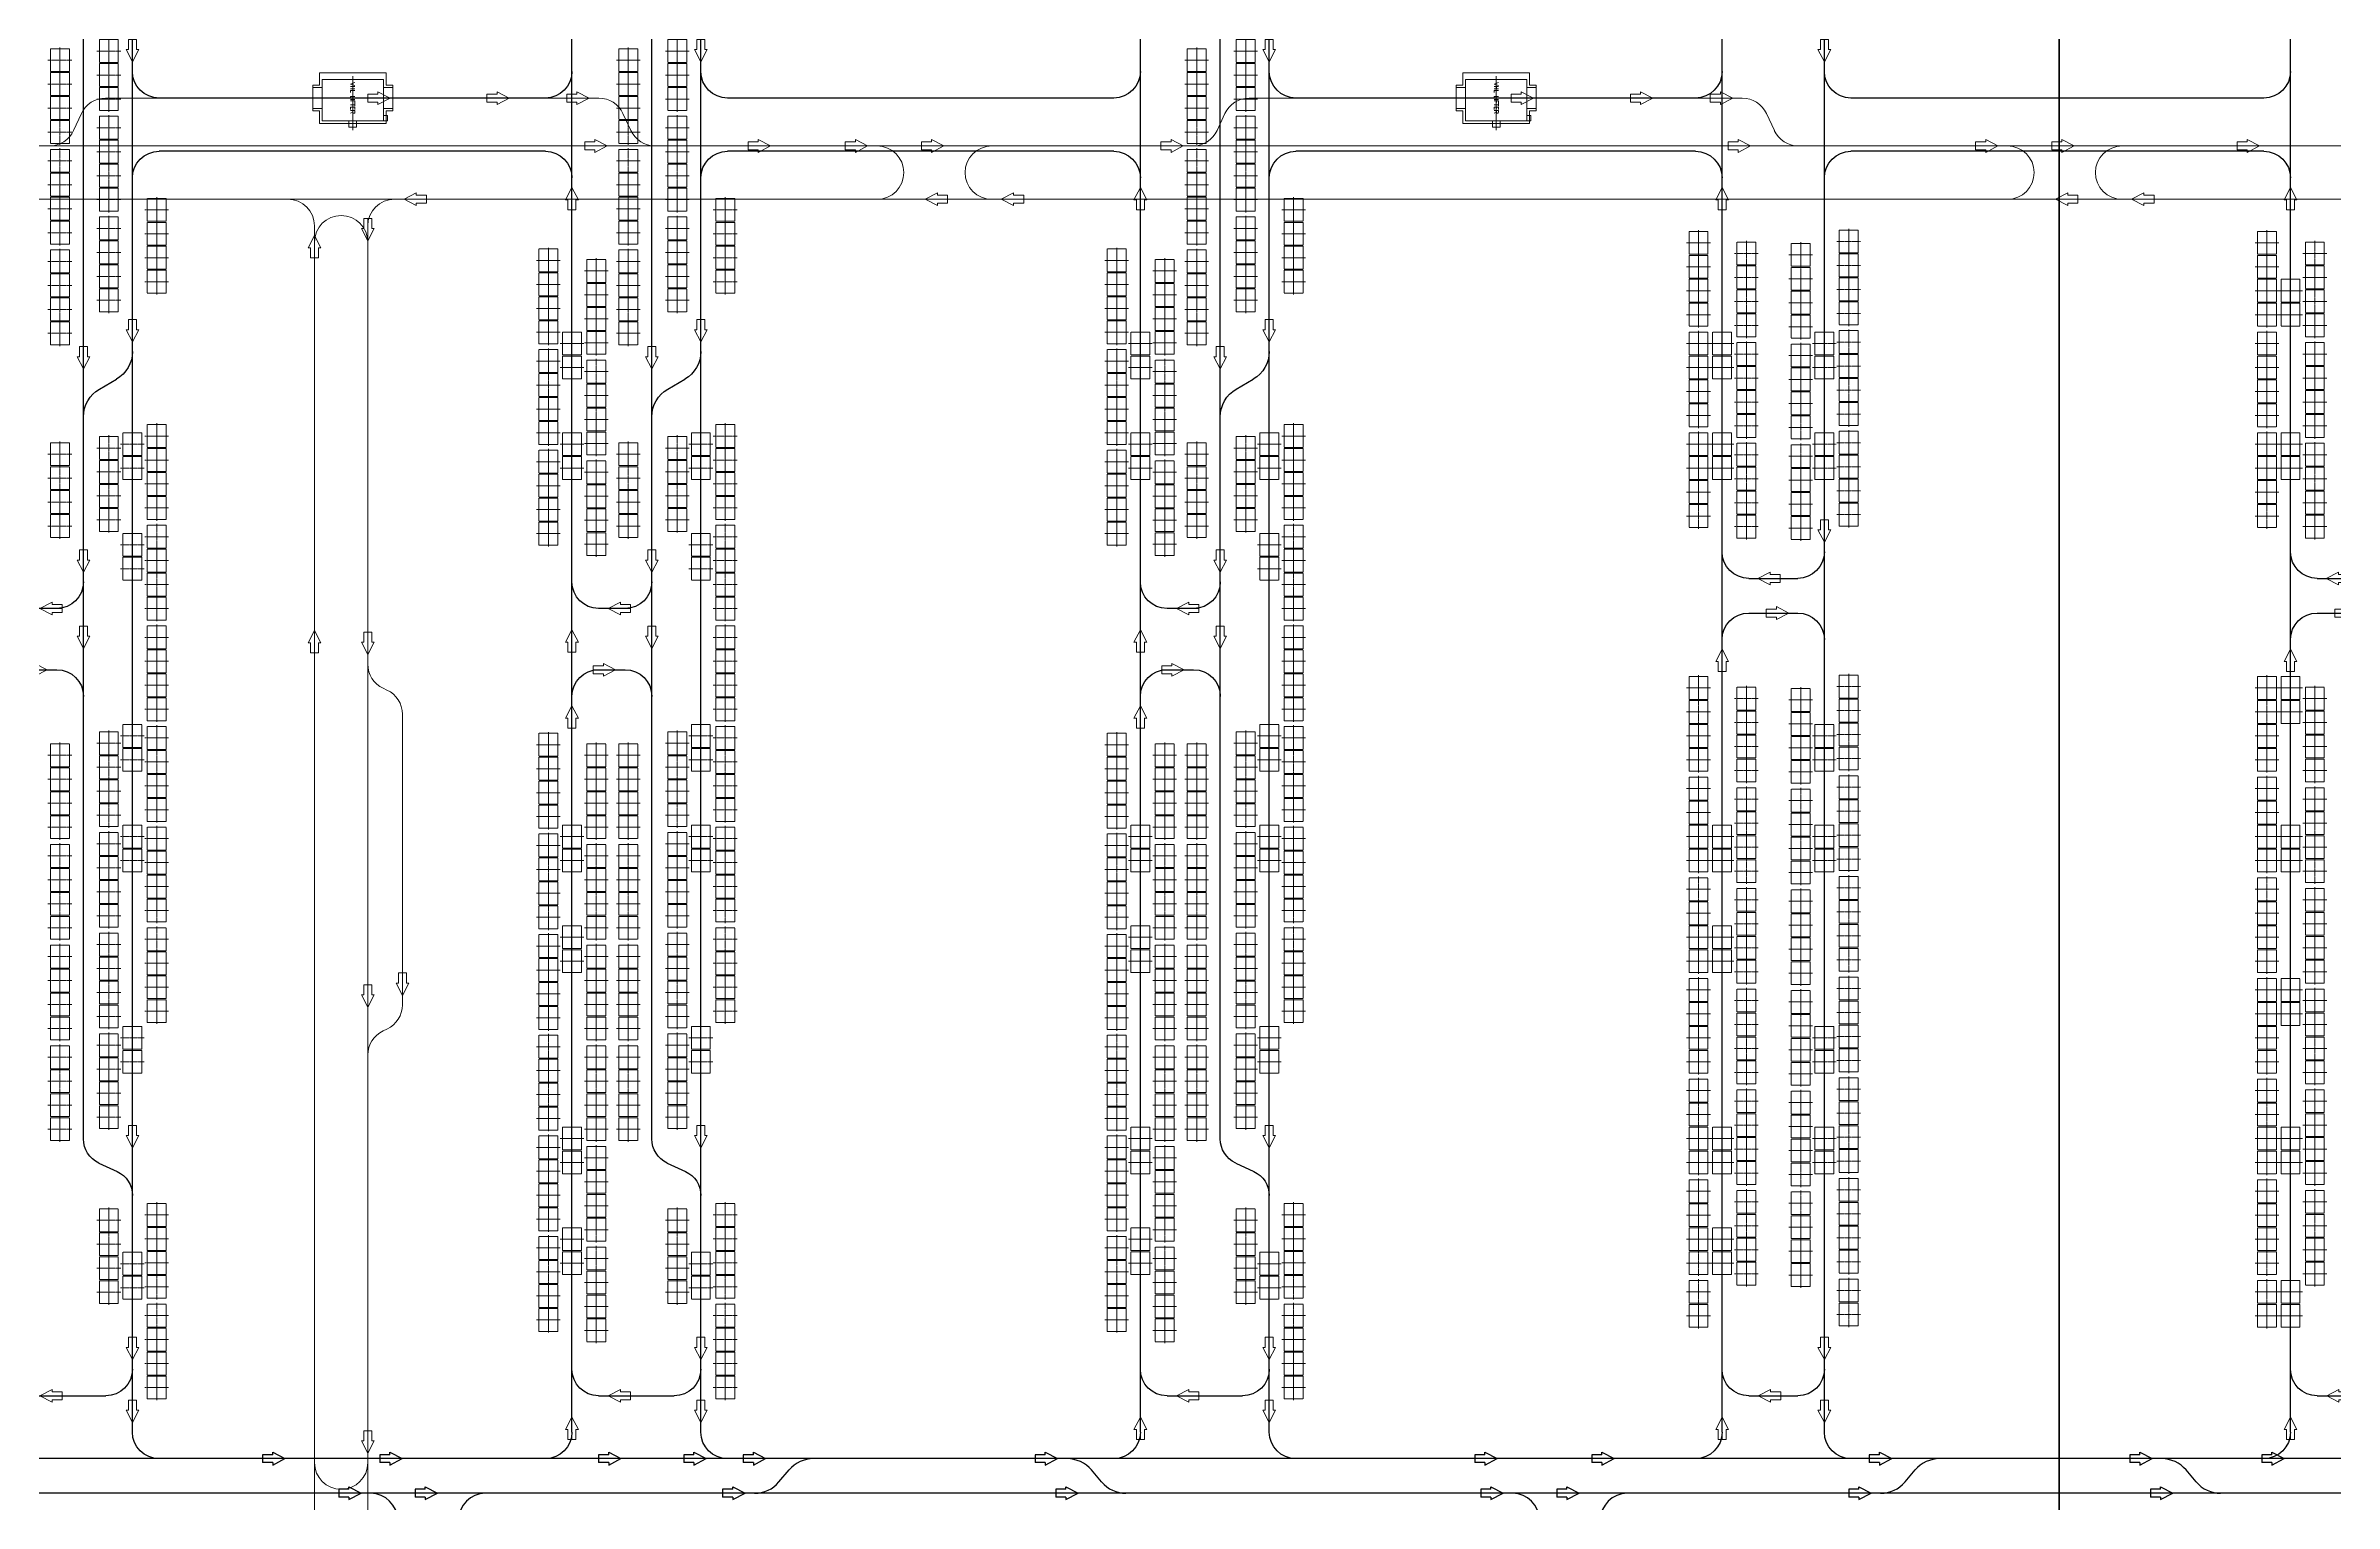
# Model space of a CAD drawing. Header units: millimetres. Extents: x -128 to 670218, y 27186 to 149492.
# Drawn here: x 97177 to 140148, y 80349 to 107718 of the extents above; entities that cross this region are included whole.
import ezdxf
from ezdxf.enums import TextEntityAlignment as Align

# ---------------------------------------------------------------- set-up
doc = ezdxf.new("R2010")
doc.units = ezdxf.units.MM
for name, pattern in [('ACAD_ISO08W100', [36, 24, -3, 6, -3]), ('AM_ISO08W050', [18, 12, -1.5, 3, -1.5]), ('XAT-M16_6F_EQ Layout_20211120$0$ACAD_ISO08W100', [36, 24, -3, 6, -3])]:
    doc.linetypes.add(name, pattern=pattern)
for name, color, linetype, lineweight in [('_CLINE', 4, 'XAT-M16_6F_EQ Layout_20211120$0$ACAD_ISO08W100', 9), ('CL', 4, 'Continuous', 9), ('CLINE', 4, 'ACAD_ISO08W100', 9), ('DIRECT', 40, 'Continuous', 9), ('LINE_EQ', 4, 'AM_ISO08W050', 20), ('LINE_STB', 151, 'Continuous', 30), ('Rail Block(Upper)', 191, 'Continuous', 18), ('Rail_H6022(Upper)', 6, 'Continuous', 18), ('TXT', 3, 'Continuous', 9), ('ZONE', 8, 'Continuous', 9)]:
    doc.layers.add(name, color=color, linetype=linetype, lineweight=lineweight)
doc.layers.add('Rail_H4822(Lower)', color=7, linetype='Continuous')
doc.styles.add('CF-FNT', font='romans.shx', dxfattribs={"width": 0.85, "bigfont": 'bigfont.shx'})

# ---------------------------------------------------------------- blocks, each defined once
blk = doc.blocks.new('*U3')
at = {"color": 0, "linetype": 'ByBlock'}
for p, q in [((-120, -230), (0, 0)), ((0, 0), (0, -420)), ((120, -230), (0, 0)), ((-75, -230), (-120, -230)), ((-75, -230), (-75, -420)), ((75, -420), (-75, -420)), ((75, -230), (75, -420)), ((75, -230), (120, -230))]:
    blk.add_line(p, q, dxfattribs=at)
blk = doc.blocks.new('A$C31676947')
at = {"layer": 'Rail_H4822(Lower)'}
for p, q in [((500, 47250), (500, 500)), ((2420, 47250), (2420, 500)), ((1000, 46570), (1920, 46570)), ((1000, 31870), (1920, 31870)), ((1000, 31220), (1920, 31220)), ((1000, 16520), (1920, 16520)), ((1000, 15870), (1920, 15870)), ((1000, 1180), (1920, 1180))]:
    blk.add_line(p, q, dxfattribs=at)
for centre, start, end in [((0, 47250), 0, 90), ((2920, 47250), 90, 180), ((1000, 46070), 90, 180), ((1920, 46070), 0, 90), ((1000, 32370), 180, 270), ((1920, 32370), 270, 0), ((1000, 30720), 90, 180), ((1920, 30720), 0, 90), ((0, 23700), 270, 0), ((2920, 23700), 180, 270), ((0, 21700), 0, 90), ((2920, 21700), 90, 180), ((1000, 17020), 180, 270), ((1920, 17020), 270, 0), ((1000, 15370), 90, 180), ((1920, 15370), 0, 90), ((1000, 1680), 180, 270), ((1920, 1680), 270, 0), ((0, 500), 270, 0), ((2920, 500), 180, 270)]:
    blk.add_arc(centre, 500, start, end, dxfattribs=at)
at = {"layer": 'DIRECT'}
for p, rotation in [((500, 46970), 180), ((1180, 46570), 89.99999999999999), ((500, 32550), 180), ((500, 23880), 180), ((500, 17200), 180), ((500, 1860), 180), ((1740, 1180), 270), ((500, 680), 180)]:
    blk.add_blockref('*U3', p, dxfattribs=dict(at, rotation=rotation))
for p in [(2420, 47070), (2420, 45890), (2420, 30540), (2420, 21520), (2420, 15190), (2420, 780)]:
    blk.add_blockref('*U3', p, dxfattribs=at)
at = {"layer": 'DIRECT', "lineweight": -2}
for p, rotation in [((1750, 31870), 270), ((1170, 31220), 89.99999999999999), ((1750, 16520), 270), ((1170, 15870), 89.99999999999999)]:
    blk.add_blockref('*U3', p, dxfattribs=dict(at, rotation=rotation))
blk = doc.blocks.new('A$Ca08771bd')
at = {"layer": 'Rail_H4822(Lower)'}
for p, q in [((500, 47250), (500, 500)), ((2920, 47250), (2920, 500)), ((1000, 46570), (2420, 46570)), ((2290, 42199), (2630, 42357)), ((2000, 41745), (2000, 6005)), ((1000, 32935), (1500, 32935)), ((1500, 31785), (1000, 31785)), ((2300, 27664), (2620, 27480)), ((2300, 17736), (2620, 17920)), ((1000, 13615), (1500, 13615)), ((1500, 12465), (1000, 12465)), ((2290, 5552), (2630, 5394)), ((1000, 1180), (2420, 1180))]:
    blk.add_line(p, q, dxfattribs=at)
for centre, radius, start, end in [((0, 47250), 500, 0, 90), ((3420, 47250), 500, 90, 180), ((1000, 46070), 500, 90, 180), ((2420, 46070), 500, 0, 90), ((2420, 42811), 500, 294.8882, 0), ((2500, 41745), 500, 114.8882, 180), ((1000, 33435), 500, 180, 270), ((1500, 33435), 500, 270, 0), ((1000, 31285), 500, 90, 180), ((1500, 31285), 500, 0, 90), ((2600, 28184), 600, 180, 240), ((2320, 26960), 600, 0, 60), ((0, 23700), 500, 270, 0), ((3420, 23700), 500, 180, 270), ((0, 21700), 500, 0, 90), ((3420, 21700), 500, 90, 180), ((2320, 18440), 600, 300, 0), ((2600, 17216), 600, 120, 180), ((1000, 14115), 500, 180, 270), ((1500, 14115), 500, 270, 0), ((1000, 11965), 500, 90, 180), ((1500, 11965), 500, 0, 90), ((2500, 6005), 500, 180, 245.1118), ((2420, 4940), 500, 0, 65.1118), ((1000, 1680), 500, 180, 270), ((2420, 1680), 500, 270, 0), ((0, 500), 500, 270, 0), ((3420, 500), 500, 180, 270)]:
    blk.add_arc(centre, radius, start, end, dxfattribs=at)
at = {"layer": 'DIRECT'}
for p, rotation in [((500, 46970), 180), ((1180, 46570), 90), ((500, 33615), 180), ((1320, 32935), 270), ((500, 32185), 180), ((1180, 31785), 90), ((500, 23880), 180), ((500, 14295), 180), ((1320, 13615), 270), ((500, 12865), 180), ((1180, 12465), 90), ((500, 1860), 180), ((2240, 1180), 270), ((500, 680), 180)]:
    blk.add_blockref('*U3', p, dxfattribs=dict(at, rotation=rotation))
for p in [(2920, 47070), (2920, 45890), (2920, 41911), (2000, 32535), (2000, 31105), (2920, 21520), (2000, 13215), (2000, 11785), (2920, 780)]:
    blk.add_blockref('*U3', p, dxfattribs=at)
at = {"layer": 'DIRECT', "lineweight": -2}
for p in [(2000, 27287), (2920, 26780), (2920, 17543), (2000, 17036), (2920, 4760)]:
    blk.add_blockref('*U3', p, dxfattribs=at)
blk = doc.blocks.new('*U554')
at = {"color": 0, "linetype": 'ByBlock'}
for p, q in [((-120, -230), (0, 0)), ((0, 0), (0, -420)), ((120, -230), (0, 0)), ((-75, -230), (-120, -230)), ((-75, -230), (-75, -420)), ((75, -420), (-75, -420)), ((75, -230), (75, -420)), ((75, -230), (120, -230))]:
    blk.add_line(p, q, dxfattribs=at)
blk = doc.blocks.new('*U556')
at = {"color": 0, "linetype": 'ByBlock'}
for p, q in [((-120, -230), (0, 0)), ((0, 0), (0, -420)), ((120, -230), (0, 0)), ((-75, -230), (-120, -230)), ((-75, -230), (-75, -420)), ((75, -420), (-75, -420)), ((75, -230), (75, -420)), ((75, -230), (120, -230))]:
    blk.add_line(p, q, dxfattribs=at)
blk = doc.blocks.new('*U421')
at = {"color": 0, "linetype": 'ByBlock'}
for p, q in [((-120, -230), (0, 0)), ((0, 0), (0, -420)), ((120, -230), (0, 0)), ((-75, -230), (-120, -230)), ((-75, -230), (-75, -420)), ((75, -420), (-75, -420)), ((75, -230), (75, -420)), ((75, -230), (120, -230))]:
    blk.add_line(p, q, dxfattribs=at)
blk = doc.blocks.new('*U475')
at = {"color": 0, "linetype": 'ByBlock'}
for p, q in [((-120, -230), (0, 0)), ((0, 0), (0, -420)), ((120, -230), (0, 0)), ((-75, -230), (-120, -230)), ((-75, -230), (-75, -420)), ((75, -420), (-75, -420)), ((75, -230), (75, -420)), ((75, -230), (120, -230))]:
    blk.add_line(p, q, dxfattribs=at)
blk = doc.blocks.new('*U445')
at = {"color": 0, "linetype": 'ByBlock'}
for p, q in [((-120, -230), (0, 0)), ((0, 0), (0, -420)), ((120, -230), (0, 0)), ((-75, -230), (-120, -230)), ((-75, -230), (-75, -420)), ((75, -420), (-75, -420)), ((75, -230), (75, -420)), ((75, -230), (120, -230))]:
    blk.add_line(p, q, dxfattribs=at)
blk = doc.blocks.new('*U447')
at = {"color": 0, "linetype": 'ByBlock'}
for p, q in [((-120, -230), (0, 0)), ((0, 0), (0, -420)), ((120, -230), (0, 0)), ((-75, -230), (-120, -230)), ((-75, -230), (-75, -420)), ((75, -420), (-75, -420)), ((75, -230), (75, -420)), ((75, -230), (120, -230))]:
    blk.add_line(p, q, dxfattribs=at)
blk = doc.blocks.new('*U712')
at = {"color": 0, "linetype": 'ByBlock'}
for p, q in [((-120, -230), (0, 0)), ((0, 0), (0, -420)), ((120, -230), (0, 0)), ((-75, -230), (-120, -230)), ((-75, -230), (-75, -420)), ((75, -420), (-75, -420)), ((75, -230), (75, -420)), ((75, -230), (120, -230))]:
    blk.add_line(p, q, dxfattribs=at)
blk = doc.blocks.new('*U746')
at = {"color": 0, "linetype": 'ByBlock'}
for p, q in [((-120, -230), (0, 0)), ((0, 0), (0, -420)), ((120, -230), (0, 0)), ((-75, -230), (-120, -230)), ((-75, -230), (-75, -420)), ((75, -420), (-75, -420)), ((75, -230), (75, -420)), ((75, -230), (120, -230))]:
    blk.add_line(p, q, dxfattribs=at)
blk = doc.blocks.new('*U714')
at = {"color": 0, "linetype": 'ByBlock'}
for p, q in [((-120, -230), (0, 0)), ((0, 0), (0, -420)), ((120, -230), (0, 0)), ((-75, -230), (-120, -230)), ((-75, -230), (-75, -420)), ((75, -420), (-75, -420)), ((75, -230), (75, -420)), ((75, -230), (120, -230))]:
    blk.add_line(p, q, dxfattribs=at)
blk = doc.blocks.new('*U646')
at = {"color": 0, "linetype": 'ByBlock'}
for p, q in [((-120, -230), (0, 0)), ((0, 0), (0, -420)), ((120, -230), (0, 0)), ((-75, -230), (-120, -230)), ((-75, -230), (-75, -420)), ((75, -420), (-75, -420)), ((75, -230), (75, -420)), ((75, -230), (120, -230))]:
    blk.add_line(p, q, dxfattribs=at)
blk = doc.blocks.new('*U648')
at = {"color": 0, "linetype": 'ByBlock'}
for p, q in [((-120, -230), (0, 0)), ((0, 0), (0, -420)), ((120, -230), (0, 0)), ((-75, -230), (-120, -230)), ((-75, -230), (-75, -420)), ((75, -420), (-75, -420)), ((75, -230), (75, -420)), ((75, -230), (120, -230))]:
    blk.add_line(p, q, dxfattribs=at)
blk = doc.blocks.new('*U309')
at = {"color": 0, "linetype": 'ByBlock'}
for p, q in [((-120, -230), (0, 0)), ((0, 0), (0, -420)), ((120, -230), (0, 0)), ((-75, -230), (-120, -230)), ((-75, -230), (-75, -420)), ((75, -420), (-75, -420)), ((75, -230), (75, -420)), ((75, -230), (120, -230))]:
    blk.add_line(p, q, dxfattribs=at)
blk = doc.blocks.new('*U310')
at = {"color": 0, "linetype": 'ByBlock'}
for p, q in [((-120, -230), (0, 0)), ((0, 0), (0, -420)), ((120, -230), (0, 0)), ((-75, -230), (-120, -230)), ((-75, -230), (-75, -420)), ((75, -420), (-75, -420)), ((75, -230), (75, -420)), ((75, -230), (120, -230))]:
    blk.add_line(p, q, dxfattribs=at)
blk = doc.blocks.new('*U313')
at = {"color": 0, "linetype": 'ByBlock'}
for p, q in [((-120, -230), (0, 0)), ((0, 0), (0, -420)), ((120, -230), (0, 0)), ((-75, -230), (-120, -230)), ((-75, -230), (-75, -420)), ((75, -420), (-75, -420)), ((75, -230), (75, -420)), ((75, -230), (120, -230))]:
    blk.add_line(p, q, dxfattribs=at)
blk = doc.blocks.new('*U314')
at = {"color": 0, "linetype": 'ByBlock'}
for p, q in [((-120, -230), (0, 0)), ((0, 0), (0, -420)), ((120, -230), (0, 0)), ((-75, -230), (-120, -230)), ((-75, -230), (-75, -420)), ((75, -420), (-75, -420)), ((75, -230), (75, -420)), ((75, -230), (120, -230))]:
    blk.add_line(p, q, dxfattribs=at)
blk = doc.blocks.new('*U315')
at = {"color": 0, "linetype": 'ByBlock'}
for p, q in [((-120, -230), (0, 0)), ((0, 0), (0, -420)), ((120, -230), (0, 0)), ((-75, -230), (-120, -230)), ((-75, -230), (-75, -420)), ((75, -420), (-75, -420)), ((75, -230), (75, -420)), ((75, -230), (120, -230))]:
    blk.add_line(p, q, dxfattribs=at)
blk = doc.blocks.new('*U316')
at = {"color": 0, "linetype": 'ByBlock'}
for p, q in [((-120, -230), (0, 0)), ((0, 0), (0, -420)), ((120, -230), (0, 0)), ((-75, -230), (-120, -230)), ((-75, -230), (-75, -420)), ((75, -420), (-75, -420)), ((75, -230), (75, -420)), ((75, -230), (120, -230))]:
    blk.add_line(p, q, dxfattribs=at)
blk = doc.blocks.new('*U319')
at = {"color": 0, "linetype": 'ByBlock'}
for p, q in [((-120, -230), (0, 0)), ((0, 0), (0, -420)), ((120, -230), (0, 0)), ((-75, -230), (-120, -230)), ((-75, -230), (-75, -420)), ((75, -420), (-75, -420)), ((75, -230), (75, -420)), ((75, -230), (120, -230))]:
    blk.add_line(p, q, dxfattribs=at)
blk = doc.blocks.new('*U285')
at = {"color": 0, "linetype": 'ByBlock'}
for p, q in [((-120, -230), (0, 0)), ((0, 0), (0, -420)), ((120, -230), (0, 0)), ((-75, -230), (-120, -230)), ((-75, -230), (-75, -420)), ((75, -420), (-75, -420)), ((75, -230), (75, -420)), ((75, -230), (120, -230))]:
    blk.add_line(p, q, dxfattribs=at)
blk = doc.blocks.new('EG-TR_ARW_1-2')
at = {"color": 0, "linetype": 'ByBlock'}
for p, q in [((-120, -230), (0, 0)), ((0, 0), (0, -420)), ((120, -230), (0, 0)), ((-75, -230), (-120, -230)), ((-75, -230), (-75, -420)), ((75, -420), (-75, -420)), ((75, -230), (75, -420)), ((75, -230), (120, -230))]:
    blk.add_line(p, q, dxfattribs=at)
blk = doc.blocks.new('A$C90e8e326')
at = {"layer": 'Rail_H6022(Upper)'}
for p, q in [((97263, 77400), (106524, 77400)), ((118734, 77400), (127995, 77400)), ((96661, 76790), (96810, 77110)), ((107126, 76790), (106977, 77110)), ((118132, 76790), (118281, 77110)), ((128597, 76790), (128448, 77110)), ((5741, 76500), (198816, 76500)), ((198816, 75500), (6741, 75500)), ((101186, 75000), (101186, 28750)), ((102186, 75000), (102186, 28750)), ((102546, 66284), (102475, 66316)), ((102836, 65830), (102836, 60370)), ((102546, 59916), (102475, 59884))]:
    blk.add_line(p, q, dxfattribs=at)
for centre, start, end in [((97263, 76900), 90, 155.1118), ((106524, 76900), 24.8882, 90), ((118734, 76900), 90, 155.1118), ((127995, 76900), 24.8882, 90), ((96208, 77000), 270, 335.1118), ((107579, 77000), 204.8882, 270), ((111752, 76000), 270, 90), ((113902, 76000), 90, 270), ((117679, 77000), 270, 335.1118), ((129050, 77000), 204.8882, 270), ((132976, 76000), 270, 90), ((135126, 76000), 90, 270), ((100686, 75000), 0, 90), ((102686, 75000), 90, 180), ((101686, 74695), 0, 180), ((102686, 66770), 180, 245.1118), ((102336, 65830), 0, 65.1118), ((102336, 60370), 294.8882, 0), ((102686, 59430), 114.8882, 180), ((101686, 51775), 180, 0)]:
    blk.add_arc(centre, 500, start, end, dxfattribs=at)
at = {"layer": 'Rail_H6022(Upper)', "lineweight": -2, "xscale": -1, "rotation": 270}
for p in [(104843, 77400), (126314, 77400), (117499, 76500)]:
    blk.add_blockref('EG-TR_ARW_1-2', p, dxfattribs=at)
at = {"layer": 'Rail_H6022(Upper)'}
for p, xscale, rotation in [((106344, 77400), -1, 270), ((127815, 77400), -1, 270), ((106679, 76500), -1, 270), ((109746, 76500), -1, 270), ((111572, 76500), -1, 270), ((113002, 76500), -1, 270), ((128150, 76500), -1, 270), ((132796, 76500), -1, 270), ((134226, 76500), -1, 270), ((137706, 76500), -1, 270), ((102866, 75500), -1.000000000000001, 90), ((112652, 75500), -1.000000000000001, 90), ((114082, 75500), -1.000000000000001, 90), ((133876, 75500), -1.000000000000001, 90), ((135306, 75500), -1.000000000000001, 90), ((102186, 74720), -1, 180), ((102186, 66950), -1, 180), ((102186, 60330), -1, 180), ((102836, 60550), -1, 180), ((102186, 51955), -1, 180)]:
    blk.add_blockref('EG-TR_ARW_1-2', p, dxfattribs=dict(at, xscale=xscale, rotation=rotation))
at = {"layer": 'Rail_H6022(Upper)', "xscale": -1}
for p in [(101186, 74820), (101186, 67400)]:
    blk.add_blockref('EG-TR_ARW_1-2', p, dxfattribs=at)
blk = doc.blocks.new('*U825')
at = {"color": 0, "linetype": 'ByBlock', "lineweight": -2}
for points in [[(-350, -575), (-350, 575), (425, 575), (425, -575)], [(196, 575), (196, 750), (-196, 750), (-196, 575)], [(545, -72), (545, 72), (425, 72), (425, -72)], [(196, -750), (196, -575), (-196, -575), (-196, -750)]]:
    blk.add_lwpolyline(points, close=True, dxfattribs=at)
at = {"color": 0}
blk.add_lwpolyline([(325, 650), (325, 575), (425, 575), (425, 650)], close=True, dxfattribs=at)
at = {"layer": 'CL'}
blk.add_line((0, 750), (0, -750), dxfattribs=at)
at = {"layer": 'CLINE'}
blk.add_line((-411, 0), (604, 0), dxfattribs=at)
at = {"layer": 'ZONE'}
for p, q in [((-240, 625), (-475, 625)), ((-475, 625), (-475, -625)), ((-240, 625), (-240, 750)), ((-240, 750), (240, 750)), ((240, 750), (240, 625)), ((240, 625), (475, 625)), ((475, 625), (475, -625)), ((-475, -625), (-240, -625)), ((-240, -625), (-240, -750)), ((-240, -750), (240, -750)), ((240, -750), (240, -625)), ((475, -625), (240, -625))]:
    blk.add_line(p, q, dxfattribs=at)
at = {"layer": 'DIRECT', "lineweight": -2}
blk.add_blockref('EG-TR_ARW_1-2', (0, 700), dxfattribs=at)
at = {"layer": 'TXT', "style": 'CF-FNT', "flags": 8}
blk.add_attdef('UNITID', text='', height=80, dxfattribs=at).set_placement((0, 0), align=Align.MIDDLE_CENTER)
blk = doc.blocks.new('XAT-M16_6F_EQ Layout_20211120$0$EG-12_FOUP_(01)-pv')
at = {"layer": '_CLINE'}
for p, q in [((0, 211), (0, -235)), ((-239, -12), (239, -12))]:
    blk.add_line(p, q, dxfattribs=at)
at = {"layer": 'LINE_EQ'}
blk.add_lwpolyline([(-215, 166), (-215, -190), (215, -190), (215, 166)], close=True, dxfattribs=at)
blk = doc.blocks.new('A$Cb83e1a90')
at = {"rotation": 89.99999999999999}
for p in [(-955, -909), (-955, -1359), (-955, -1809), (-955, -2259)]:
    blk.add_blockref('XAT-M16_6F_EQ Layout_20211120$0$EG-12_FOUP_(01)-pv', p, dxfattribs=at)
blk = doc.blocks.new('A$Ca79c4620')
at = {"rotation": 89.99999999999999}
for p in [(945, -882), (945, -1332), (945, -1782), (945, -2232)]:
    blk.add_blockref('XAT-M16_6F_EQ Layout_20211120$0$EG-12_FOUP_(01)-pv', p, dxfattribs=at)

msp = doc.modelspace()

# ---------------------------------------------------------------- linework, layer by layer
for points in [[(5682, 132785), (134983, 132785), (134983, 79986), (5682, 79986)], [(134983, 132785), (262984, 132785), (262984, 79986), (134983, 79986)]]:
    msp.add_lwpolyline(points, close=True)
at = {"layer": 'Rail_H4822(Lower)'}
for p, q in [((106558, 106736), (99305, 106736)), ((117231, 106736), (109978, 106736)), ((128154, 106736), (120651, 106736)), ((138827, 106736), (131074, 106736)), ((106558, 105736), (99305, 105736)), ((117231, 105736), (109978, 105736)), ((128154, 105736), (120651, 105736)), ((138827, 105736), (131074, 105736)), ((331888, 81186), (78898, 81186)), ((110945, 80748), (111137, 80975)), ((117004, 80748), (116812, 80975)), ((132089, 80748), (132281, 80975)), ((137558, 80748), (137366, 80975)), ((343374, 80536), (76271, 80536))]:
    msp.add_line(p, q, dxfattribs=at)
for centre, radius, start, end in [((111594, 80586), 600, 90, 139.6984), ((116354, 80586), 600, 40.3016, 90), ((132738, 80586), 600, 90, 139.6984), ((136908, 80586), 600, 40.3016, 90), ((103281, 80036), 500, 270, 90), ((105431, 80036), 500, 90, 270), ((110487, 81136), 600, 270, 319.6984), ((117461, 81136), 600, 220.3016, 270), ((124721, 80036), 500, 270, 90), ((126871, 80036), 500, 90, 270), ((131631, 81136), 600, 270, 319.6984), ((138015, 81136), 600, 220.3016, 270)]:
    msp.add_arc(centre, radius, start, end, dxfattribs=at)

# ---------------------------------------------------------------- block references
at = {"layer": 'LINE_EQ', "rotation": 89.99999999999999}
for p in [(139315, 103117), (139315, 102667), (107046, 102127), (117719, 102127), (128642, 102127), (130562, 102127), (107046, 101677), (117719, 101677), (128642, 101677), (130562, 101677), (98793, 100237), (107046, 100237), (109466, 100237), (117719, 100237), (120139, 100237), (128642, 100237), (130562, 100237), (139315, 100237), (98793, 99787), (107046, 99787), (109466, 99787), (117719, 99787), (120139, 99787), (128642, 99787), (130562, 99787), (139315, 99787), (98793, 98347), (109466, 98347), (120139, 98347), (98793, 97897), (109466, 97897), (120139, 97897), (139315, 95658), (139315, 95208), (98793, 94758), (109466, 94758), (120139, 94758), (130562, 94758), (98793, 94308), (109466, 94308), (120139, 94308), (130562, 94308), (98793, 92868), (107046, 92868), (109466, 92868), (117719, 92868), (120139, 92868), (128642, 92868), (130562, 92868), (139315, 92868), (98793, 92418), (107046, 92418), (109466, 92418), (117719, 92418), (120139, 92418), (128642, 92418), (130562, 92418), (139315, 92418), (107046, 90978), (117719, 90978), (128642, 90978), (107046, 90528), (117719, 90528), (128642, 90528), (139315, 89988), (139315, 89538), (98793, 89088), (109466, 89088), (120139, 89088), (130562, 89088), (98793, 88638), (109466, 88638), (120139, 88638), (130562, 88638), (107046, 87198), (117719, 87198), (128642, 87198), (130562, 87198), (139315, 87198), (107046, 86748), (117719, 86748), (128642, 86748), (130562, 86748), (139315, 86748), (107046, 85308), (117719, 85308), (128642, 85308), (98793, 84846), (107046, 84858), (109466, 84846), (117719, 84858), (120139, 84846), (128642, 84858), (98793, 84396), (109466, 84396), (120139, 84396), (139315, 84318), (139315, 83868)]:
    msp.add_blockref('XAT-M16_6F_EQ Layout_20211120$0$EG-12_FOUP_(01)-pv', p, dxfattribs=at)
at = {"layer": 'LINE_STB'}
for name, p in [('A$Cb83e1a90', (99305, 108977)), ('A$Cb83e1a90', (109978, 108977)), ('A$Cb83e1a90', (120651, 108977)), ('A$Cb83e1a90', (98385, 108357)), ('A$Cb83e1a90', (109058, 108357)), ('A$Cb83e1a90', (119731, 108357)), ('A$Cb83e1a90', (99305, 107087)), ('A$Cb83e1a90', (109978, 107087)), ('A$Cb83e1a90', (120651, 107087)), ('A$Cb83e1a90', (98385, 106467)), ('A$Cb83e1a90', (109058, 106467)), ('A$Cb83e1a90', (119731, 106467)), ('A$Cb83e1a90', (100205, 105546)), ('A$Cb83e1a90', (110878, 105546)), ('A$Cb83e1a90', (121551, 105546)), ('A$Cb83e1a90', (99305, 105197)), ('A$Cb83e1a90', (109978, 105197)), ('A$Cb83e1a90', (120651, 105197)), ('A$Cb83e1a90', (98385, 104577)), ('A$Cb83e1a90', (107558, 104596)), ('A$Cb83e1a90', (109058, 104577)), ('A$Cb83e1a90', (118231, 104596)), ('A$Cb83e1a90', (119731, 104577)), ('A$Cb83e1a90', (107558, 102706)), ('A$Cb83e1a90', (118231, 102706)), ('A$Cb83e1a90', (100205, 101298)), ('A$Cb83e1a90', (110878, 101298)), ('A$Cb83e1a90', (121551, 101298)), ('A$Cb83e1a90', (98385, 100958)), ('A$Cb83e1a90', (99305, 101073)), ('A$Cb83e1a90', (107558, 100816)), ('A$Cb83e1a90', (109058, 100958)), ('A$Cb83e1a90', (109978, 101073)), ('A$Cb83e1a90', (118231, 100816)), ('A$Cb83e1a90', (119731, 100958)), ('A$Cb83e1a90', (120651, 101073)), ('A$Cb83e1a90', (100205, 99408)), ('A$Cb83e1a90', (110878, 99408)), ('A$Cb83e1a90', (121551, 99408)), ('A$Cb83e1a90', (100205, 97518)), ('A$Cb83e1a90', (110878, 97518)), ('A$Cb83e1a90', (121551, 97518)), ('A$Cb83e1a90', (98385, 95303)), ('A$Ca79c4620', (97405, 95501)), ('A$Cb83e1a90', (100205, 95628)), ('A$Cb83e1a90', (107558, 95501)), ('A$Cb83e1a90', (109058, 95303)), ('A$Ca79c4620', (108078, 95501)), ('A$Cb83e1a90', (110878, 95628)), ('A$Cb83e1a90', (118231, 95501)), ('A$Cb83e1a90', (119731, 95303)), ('A$Ca79c4620', (118751, 95501)), ('A$Cb83e1a90', (121551, 95628)), ('A$Ca79c4620', (97405, 93611)), ('A$Cb83e1a90', (100205, 93738)), ('A$Cb83e1a90', (107558, 93611)), ('A$Ca79c4620', (108078, 93611)), ('A$Cb83e1a90', (110878, 93738)), ('A$Cb83e1a90', (118231, 93611)), ('A$Ca79c4620', (118751, 93611)), ('A$Cb83e1a90', (121551, 93738)), ('A$Cb83e1a90', (98385, 93413)), ('A$Cb83e1a90', (109058, 93413)), ('A$Cb83e1a90', (119731, 93413)), ('A$Cb83e1a90', (100205, 91848)), ('A$Cb83e1a90', (110878, 91848)), ('A$Cb83e1a90', (121551, 91848)), ('A$Cb83e1a90', (98385, 91523)), ('A$Ca79c4620', (97405, 91721)), ('A$Cb83e1a90', (107558, 91721)), ('A$Cb83e1a90', (109058, 91523)), ('A$Ca79c4620', (108078, 91721)), ('A$Cb83e1a90', (118231, 91721)), ('A$Cb83e1a90', (119731, 91523)), ('A$Ca79c4620', (118751, 91721)), ('A$Cb83e1a90', (98385, 89633)), ('A$Ca79c4620', (97405, 89831)), ('A$Cb83e1a90', (107558, 89831)), ('A$Cb83e1a90', (109058, 89633)), ('A$Ca79c4620', (108078, 89831)), ('A$Cb83e1a90', (118231, 89831)), ('A$Cb83e1a90', (119731, 89633)), ('A$Ca79c4620', (118751, 89831)), ('A$Cb83e1a90', (107558, 87941)), ('A$Cb83e1a90', (118231, 87941)), ('A$Cb83e1a90', (100205, 86671)), ('A$Cb83e1a90', (110878, 86671)), ('A$Cb83e1a90', (121551, 86671)), ('A$Ca79c4620', (97405, 86545)), ('A$Ca79c4620', (108078, 86545)), ('A$Ca79c4620', (118751, 86545)), ('A$Cb83e1a90', (107558, 86051)), ('A$Cb83e1a90', (118231, 86051)), ('A$Cb83e1a90', (100205, 84781)), ('A$Cb83e1a90', (110878, 84781)), ('A$Cb83e1a90', (121551, 84781))]:
    msp.add_blockref(name, p, dxfattribs=at)
at = {"layer": 'LINE_STB', "rotation": 89.99999999999999}
for p in [(128199, 104017), (129099, 103818), (130119, 103792), (131019, 104043), (138872, 104017), (139772, 103818), (107503, 103489), (118176, 103489), (128199, 103567), (129099, 103368), (130119, 103342), (131019, 103593), (138872, 103567), (139772, 103368), (107503, 103039), (118176, 103039), (128199, 103117), (129099, 102918), (130119, 102892), (131019, 103143), (138872, 103117), (139772, 102918), (107503, 102589), (118176, 102589), (128199, 102667), (129099, 102468), (131019, 102693), (138872, 102667), (139772, 102468), (107503, 102139), (118176, 102139), (128199, 102127), (130119, 102442), (131019, 102153), (138872, 102127), (128199, 101677), (129099, 101928), (130119, 101902), (131019, 101703), (138872, 101677), (139772, 101928), (107503, 101599), (118176, 101599), (128199, 101227), (129099, 101478), (130119, 101452), (131019, 101253), (138872, 101227), (139772, 101478), (107503, 101149), (118176, 101149), (128199, 100777), (129099, 101028), (130119, 101002), (131019, 100803), (138872, 100777), (139772, 101028), (107503, 100699), (118176, 100699), (129099, 100578), (130119, 100552), (139772, 100578), (107503, 100249), (118176, 100249), (128199, 100237), (129099, 100038), (130119, 100012), (131019, 100263), (138872, 100237), (139772, 100038), (107503, 99709), (118176, 99709), (128199, 99787), (129099, 99588), (130119, 99562), (131019, 99813), (138872, 99787), (139772, 99588), (107503, 99259), (118176, 99259), (128199, 99337), (129099, 99138), (130119, 99112), (131019, 99363), (138872, 99337), (139772, 99138), (107503, 98809), (118176, 98809), (128199, 98887), (129099, 98688), (130119, 98662), (131019, 98913), (138872, 98887), (139772, 98688), (107503, 98359), (118176, 98359), (128199, 95658), (131019, 95684), (138872, 95658), (128199, 95208), (129099, 95459), (130119, 95433), (131019, 95234), (138872, 95208), (139772, 95459), (128199, 94758), (129099, 95009), (130119, 94983), (131019, 94784), (138872, 94758), (139772, 95009), (107503, 94394), (118176, 94394), (128199, 94308), (129099, 94559), (130119, 94533), (131019, 94334), (138872, 94308), (139772, 94559), (107503, 93944), (118176, 93944), (129099, 94109), (130119, 94083), (139772, 94109), (107503, 93494), (118176, 93494), (128199, 93768), (129099, 93569), (130119, 93543), (131019, 93794), (138872, 93768), (139772, 93569), (107503, 93044), (118176, 93044), (128199, 93318), (129099, 93119), (130119, 93093), (131019, 93344), (138872, 93318), (139772, 93119), (128199, 92868), (129099, 92669), (130119, 92643), (131019, 92894), (138872, 92868), (139772, 92669), (107503, 92504), (118176, 92504), (128199, 92418), (129099, 92219), (130119, 92193), (131019, 92444), (138872, 92418), (139772, 92219), (107503, 92054), (118176, 92054), (128199, 91878), (131019, 91904), (138872, 91878), (107503, 91604), (118176, 91604), (128199, 91428), (129099, 91679), (130119, 91653), (131019, 91454), (138872, 91428), (139772, 91679), (107503, 91154), (118176, 91154), (128199, 90978), (129099, 91229), (130119, 91203), (131019, 91004), (138872, 90978), (139772, 91229), (107503, 90614), (118176, 90614), (128199, 90528), (129099, 90779), (130119, 90753), (131019, 90554), (138872, 90528), (139772, 90779), (107503, 90164), (118176, 90164), (129099, 90329), (130119, 90303), (131019, 90014), (139772, 90329), (107503, 89714), (118176, 89714), (128199, 89988), (129099, 89789), (130119, 89763), (138872, 89988), (139772, 89789), (107503, 89264), (118176, 89264), (128199, 89538), (129099, 89339), (130119, 89313), (131019, 89564), (138872, 89538), (139772, 89339), (107503, 88724), (118176, 88724), (128199, 89088), (129099, 88889), (130119, 88863), (131019, 89114), (138872, 89088), (139772, 88889), (128199, 88638), (129099, 88439), (130119, 88413), (131019, 88664), (138872, 88638), (139772, 88439), (107503, 88274), (118176, 88274), (128199, 88098), (129099, 87899), (130119, 87873), (131019, 88124), (138872, 88098), (139772, 87899), (107503, 87824), (118176, 87824), (128199, 87648), (129099, 87449), (130119, 87423), (131019, 87674), (138872, 87648), (139772, 87449), (107503, 87374), (118176, 87374), (128199, 87198), (129099, 86999), (131019, 87224), (138872, 87198), (139772, 86999), (107503, 86834), (118176, 86834), (128199, 86748), (130119, 86973), (131019, 86774), (138872, 86748), (107503, 86384), (118176, 86384), (128199, 86208), (129099, 86549), (130119, 86523), (131019, 86234), (138872, 86208), (139772, 86549), (107503, 85934), (118176, 85934), (128199, 85758), (129099, 86009), (130119, 85983), (131019, 85784), (138872, 85758), (139772, 86009), (107503, 85484), (118176, 85484), (128199, 85308), (129099, 85559), (130119, 85533), (131019, 85334), (138872, 85308), (139772, 85559), (107503, 84944), (118176, 84944), (128199, 84858), (129099, 85109), (130119, 85083), (131019, 84884), (138872, 84858), (139772, 85109), (107503, 84494), (118176, 84494), (129099, 84659), (130119, 84633), (139772, 84659), (107503, 84044), (118176, 84044), (128199, 84318), (131019, 84344), (138872, 84318), (107503, 83594), (118176, 83594), (128199, 83868), (131019, 83894), (138872, 83868)]:
    msp.add_blockref('XAT-M16_6F_EQ Layout_20211120$0$EG-12_FOUP_(01)-pv', p, dxfattribs=at)
at = {"layer": 'Rail Block(Upper)'}
ref = msp.add_blockref('*U825', (102942, 106736), dxfattribs=dict(at, rotation=270))
ref.add_attrib('UNITID', 'VHL LIFTER', dxfattribs={"layer": 'TXT', "height": 80, "rotation": 270, "style": 'CF-FNT'}).set_placement((102942, 106736), align=Align.MIDDLE_CENTER)
ref = msp.add_blockref('*U825', (124413, 106736), dxfattribs=dict(at, rotation=270))
ref.add_attrib('UNITID', 'VHL LIFTER', dxfattribs={"layer": 'TXT', "height": 80, "rotation": 270, "style": 'CF-FNT'}).set_placement((124413, 106736), align=Align.MIDDLE_CENTER)
at = {"layer": 'Rail_H4822(Lower)', "xscale": -1}
for name, p, rotation in [('A$Ca08771bd', (95885, 128936), 180), ('A$Ca08771bd', (106558, 128936), 180), ('A$Ca08771bd', (117231, 128936), 180), ('A$C31676947', (128154, 128936), 180), ('A$C31676947', (138827, 128936), 180), ('*U447', (101668, 81186), 270), ('*U712', (103868, 81186), 270), ('*U714', (107978, 81186), 270), ('*U648', (109578, 81186), 270), ('*U319', (110694, 81186), 270), ('*U315', (116175, 81186), 270), ('*U746', (124428, 81186), 270), ('*U646', (126628, 81186), 270), ('*U313', (131838, 81186), 270), ('*U309', (136729, 81186), 270), ('*U445', (139208, 81186), 270), ('*U475', (103101, 80536), 270), ('*U556', (104531, 80536), 270), ('*U285', (110307, 80536), 270), ('*U316', (116561, 80536), 270), ('*U421', (124541, 80536), 270), ('*U554', (125971, 80536), 270), ('*U314', (131451, 80536), 270), ('*U310', (137115, 80536), 270)]:
    msp.add_blockref(name, p, dxfattribs=dict(at, rotation=rotation))
at = {"layer": 'Rail_H4822(Lower)'}
msp.add_blockref('A$C90e8e326', (1038, 29336), dxfattribs=at)

doc.saveas('drawing.dxf')
